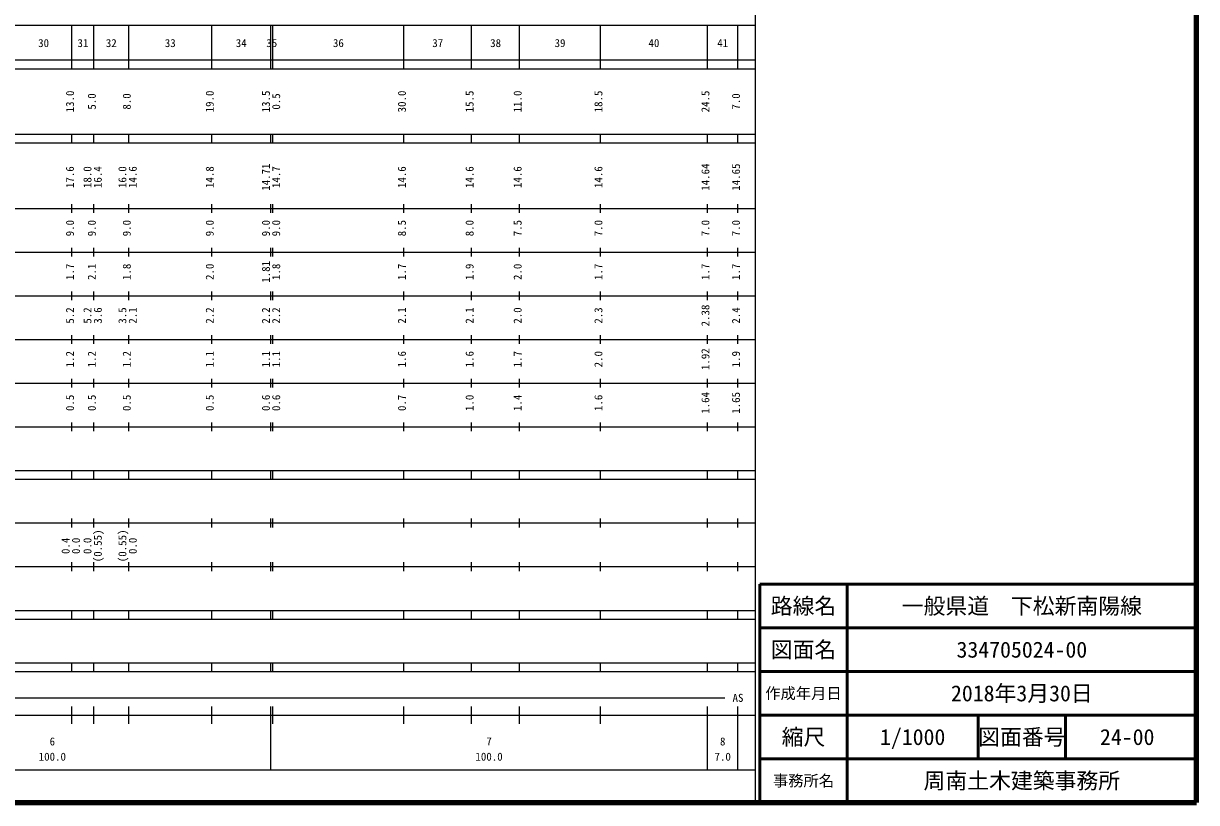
# Model space of a CAD drawing. Units: millimetres on the paper, enlarged 1000 times. Extents: x 40000 to 680000, y 20000 to 380000.
# Drawn here: x 411387 to 680000, y 20000 to 198357 of the extents above; entities that cross this region are included whole.
import ezdxf
from ezdxf.enums import TextEntityAlignment as Align

# ---------------------------------------------------------------- set-up
doc = ezdxf.new("R2010")
doc.units = ezdxf.units.MM
doc.header["$LTSCALE"] = 1000
for name, color, linetype, lineweight in [('M-TTL', 2, 'Continuous', 140), ('M-TTL-BAND', 7, 'Continuous', 25), ('M-TTL-FRAM', 2, 'Continuous', 50), ('M-TTL-LINE', 7, 'Continuous', 50)]:
    doc.layers.add(name, color=color, linetype=linetype, lineweight=lineweight)
doc.layers.add('M-TTL-TXT', color=7, linetype='Continuous')
doc.styles.add('ＭＳ ゴシック', font='')
doc.styles.get('ＭＳ ゴシック').set_extended_font_data('MS Gothic')

msp = doc.modelspace()

# ---------------------------------------------------------------- linework, layer by layer
at = {"layer": 'M-TTL'}
for p, q in [((680000, 20000), (680000, 380000)), ((40000, 20000), (680000, 20000))]:
    msp.add_line(p, q, dxfattribs=at)
at = {"layer": 'M-TTL-BAND'}
for p, q in [((579000, 20000), (579000, 370000)), ((68000, 198000), (579000, 198000)), ((422500, 188000), (422500, 198000)), ((427500, 188000), (427500, 198000)), ((435500, 188000), (435500, 198000)), ((454500, 188000), (454500, 198000)), ((468000, 188000), (468000, 198000)), ((468500, 188000), (468500, 198000)), ((498500, 188000), (498500, 198000)), ((514000, 188000), (514000, 198000)), ((525000, 188000), (525000, 198000)), ((543500, 188000), (543500, 198000)), ((568000, 188000), (568000, 198000)), ((575000, 188000), (575000, 198000)), ((40000, 190000), (579000, 190000)), ((40000, 188000), (579000, 188000)), ((40000, 173000), (579000, 173000)), ((422500, 171000), (422500, 173000)), ((427500, 171000), (427500, 173000)), ((435500, 171000), (435500, 173000)), ((454500, 171000), (454500, 173000)), ((468000, 171000), (468000, 173000)), ((468500, 171000), (468500, 173000)), ((498500, 171000), (498500, 173000)), ((514000, 171000), (514000, 173000)), ((525000, 171000), (525000, 173000)), ((543500, 171000), (543500, 173000)), ((568000, 171000), (568000, 173000)), ((575000, 171000), (575000, 173000)), ((40000, 171000), (579000, 171000)), ((40000, 156000), (579000, 156000)), ((422500, 155000), (422500, 157000)), ((427500, 155000), (427500, 157000)), ((435500, 155000), (435500, 157000)), ((454500, 155000), (454500, 157000)), ((468000, 155000), (468000, 157000)), ((468500, 155000), (468500, 157000)), ((498500, 155000), (498500, 157000)), ((514000, 155000), (514000, 157000)), ((525000, 155000), (525000, 157000)), ((543500, 155000), (543500, 157000)), ((568000, 155000), (568000, 157000)), ((575000, 155000), (575000, 157000)), ((46000, 146000), (579000, 146000)), ((422500, 145000), (422500, 147000)), ((427500, 145000), (427500, 147000)), ((435500, 145000), (435500, 147000)), ((454500, 145000), (454500, 147000)), ((468000, 145000), (468000, 147000)), ((468500, 145000), (468500, 147000)), ((498500, 145000), (498500, 147000)), ((514000, 145000), (514000, 147000)), ((525000, 145000), (525000, 147000)), ((543500, 145000), (543500, 147000)), ((568000, 145000), (568000, 147000)), ((575000, 145000), (575000, 147000)), ((422500, 135000), (422500, 137000)), ((427500, 135000), (427500, 137000)), ((435500, 135000), (435500, 137000)), ((454500, 135000), (454500, 137000)), ((468000, 135000), (468000, 137000)), ((468500, 135000), (468500, 137000)), ((498500, 135000), (498500, 137000)), ((514000, 135000), (514000, 137000)), ((525000, 135000), (525000, 137000)), ((543500, 135000), (543500, 137000)), ((568000, 135000), (568000, 137000)), ((575000, 135000), (575000, 137000)), ((52000, 136000), (579000, 136000)), ((422500, 125000), (422500, 127000)), ((427500, 125000), (427500, 127000)), ((435500, 125000), (435500, 127000)), ((454500, 125000), (454500, 127000)), ((468000, 125000), (468000, 127000)), ((468500, 125000), (468500, 127000)), ((498500, 125000), (498500, 127000)), ((514000, 125000), (514000, 127000)), ((525000, 125000), (525000, 127000)), ((543500, 125000), (543500, 127000)), ((568000, 125000), (568000, 127000)), ((575000, 125000), (575000, 127000)), ((46000, 126000), (579000, 126000)), ((52000, 116000), (579000, 116000)), ((422500, 115000), (422500, 117000)), ((427500, 115000), (427500, 117000)), ((435500, 115000), (435500, 117000)), ((454500, 115000), (454500, 117000)), ((468000, 115000), (468000, 117000)), ((468500, 115000), (468500, 117000)), ((498500, 115000), (498500, 117000)), ((514000, 115000), (514000, 117000)), ((525000, 115000), (525000, 117000)), ((543500, 115000), (543500, 117000)), ((568000, 115000), (568000, 117000)), ((575000, 115000), (575000, 117000)), ((46000, 106000), (579000, 106000)), ((422500, 105000), (422500, 107000)), ((427500, 105000), (427500, 107000)), ((435500, 105000), (435500, 107000)), ((454500, 105000), (454500, 107000)), ((468000, 105000), (468000, 107000)), ((468500, 105000), (468500, 107000)), ((498500, 105000), (498500, 107000)), ((514000, 105000), (514000, 107000)), ((525000, 105000), (525000, 107000)), ((543500, 105000), (543500, 107000)), ((568000, 105000), (568000, 107000)), ((575000, 105000), (575000, 107000)), ((40000, 96000), (579000, 96000)), ((422500, 94000), (422500, 96000)), ((427500, 94000), (427500, 96000)), ((435500, 94000), (435500, 96000)), ((454500, 94000), (454500, 96000)), ((468000, 94000), (468000, 96000)), ((468500, 94000), (468500, 96000)), ((498500, 94000), (498500, 96000)), ((514000, 94000), (514000, 96000)), ((525000, 94000), (525000, 96000)), ((543500, 94000), (543500, 96000)), ((568000, 94000), (568000, 96000)), ((575000, 94000), (575000, 96000)), ((40000, 94000), (579000, 94000)), ((49000, 84000), (579000, 84000)), ((422500, 83000), (422500, 85000)), ((427500, 83000), (427500, 85000)), ((435500, 83000), (435500, 85000)), ((454500, 83000), (454500, 85000)), ((468000, 83000), (468000, 85000)), ((468500, 83000), (468500, 85000)), ((498500, 83000), (498500, 85000)), ((514000, 83000), (514000, 85000)), ((525000, 83000), (525000, 85000)), ((543500, 83000), (543500, 85000)), ((568000, 83000), (568000, 85000)), ((575000, 83000), (575000, 85000)), ((40000, 74000), (579000, 74000)), ((422500, 73000), (422500, 75000)), ((427500, 73000), (427500, 75000)), ((435500, 73000), (435500, 75000)), ((454500, 73000), (454500, 75000)), ((468000, 73000), (468000, 75000)), ((468500, 73000), (468500, 75000)), ((498500, 73000), (498500, 75000)), ((514000, 73000), (514000, 75000)), ((525000, 73000), (525000, 75000)), ((543500, 73000), (543500, 75000)), ((568000, 73000), (568000, 75000)), ((575000, 73000), (575000, 75000)), ((40000, 64000), (579000, 64000)), ((40000, 62000), (579000, 62000)), ((422500, 62000), (422500, 64000)), ((427500, 62000), (427500, 64000)), ((435500, 62000), (435500, 64000)), ((454500, 62000), (454500, 64000)), ((468000, 62000), (468000, 64000)), ((468500, 62000), (468500, 64000)), ((498500, 62000), (498500, 64000)), ((514000, 62000), (514000, 64000)), ((525000, 62000), (525000, 64000)), ((543500, 62000), (543500, 64000)), ((568000, 62000), (568000, 64000)), ((575000, 62000), (575000, 64000)), ((40000, 52000), (579000, 52000)), ((422500, 50000), (422500, 52000)), ((427500, 50000), (427500, 52000)), ((435500, 50000), (435500, 52000)), ((454500, 50000), (454500, 52000)), ((468000, 50000), (468000, 52000)), ((468500, 50000), (468500, 52000)), ((498500, 50000), (498500, 52000)), ((514000, 50000), (514000, 52000)), ((525000, 50000), (525000, 52000)), ((543500, 50000), (543500, 52000)), ((568000, 50000), (568000, 52000)), ((575000, 50000), (575000, 52000)), ((40000, 50000), (579000, 50000)), ((71000, 44000), (572000, 44000)), ((422500, 38000), (422500, 42000)), ((427500, 38000), (427500, 42000)), ((435500, 38000), (435500, 42000)), ((454500, 38000), (454500, 42000)), ((468000, 27500), (468000, 42000)), ((468500, 38000), (468500, 42000)), ((498500, 38000), (498500, 42000)), ((514000, 38000), (514000, 42000)), ((525000, 38000), (525000, 42000)), ((543500, 38000), (543500, 42000)), ((568000, 27500), (568000, 42000)), ((575000, 27500), (575000, 42000)), ((40000, 40000), (579000, 40000)), ((68000, 27500), (579000, 27500))]:
    msp.add_line(p, q, dxfattribs=at)
at = {"layer": 'M-TTL-FRAM'}
for p, q in [((680000, 70000), (580000, 70000)), ((580000, 70000), (580000, 20000))]:
    msp.add_line(p, q, dxfattribs=at)
at = {"layer": 'M-TTL-LINE'}
for p, q in [((600000, 70000), (600000, 20000)), ((680000, 60000), (580000, 60000)), ((680000, 50000), (580000, 50000)), ((680000, 40000), (580000, 40000)), ((630000, 40000), (630000, 30000)), ((650000, 40000), (650000, 30000)), ((680000, 30000), (580000, 30000))]:
    msp.add_line(p, q, dxfattribs=at)

# ---------------------------------------------------------------- texts
at = {"layer": 'M-TTL-BAND', "style": 'ＭＳ ゴシック'}
for s, p in [('30', (416000, 192405)), ('31', (425000, 192405)), ('32', (431500, 192405)), ('33', (445000, 192405)), ('34', (461250, 192405)), ('35', (468250, 192405)), ('36', (483500, 192405)), ('37', (506250, 192405)), ('38', (519500, 192405)), ('39', (534250, 192405)), ('40', (555750, 192405)), ('41', (571500, 192405)), ('AS', (575000, 42500)), ('6', (418000, 32523)), ('7', (518000, 32523)), ('8', (571500, 32523)), ('100.0', (418000, 29033)), ('100.0', (518000, 29033)), ('7.0', (571500, 29033))]:
    msp.add_text(s, height=1833, dxfattribs=at).set_placement(p, align=Align.BOTTOM_CENTER)
for s, p in [('13.0', (423500, 180500)), ('19.0', (455500, 180500)), ('13.5', (468369, 180500)), ('30.0', (499500, 180500)), ('15.5', (515000, 180500)), ('11.0', (526000, 180500)), ('18.5', (544500, 180500)), ('24.5', (569000, 180500)), ('5.0', (428500, 180500)), ('8.0', (436500, 180500)), ('0.5', (470711, 180500)), ('7.0', (576000, 180500)), ('17.6', (423500, 163174)), ('18.0', (427500, 163174)), ('16.4', (429870, 163174)), ('16.0', (435500, 163174)), ('14.6', (437870, 163174)), ('14.8', (455500, 163174)), ('14.71', (468369, 163174)), ('14.7', (470711, 163174)), ('14.6', (499500, 163174)), ('14.6', (515000, 163174)), ('14.6', (526000, 163174)), ('14.6', (544500, 163174)), ('14.64', (569000, 163174)), ('14.65', (576000, 163174)), ('9.0', (423500, 151500)), ('9.0', (428500, 151500)), ('9.0', (436500, 151500)), ('9.0', (455500, 151500)), ('9.0', (468369, 151500)), ('9.0', (470711, 151500)), ('8.5', (499500, 151500)), ('8.0', (515000, 151500)), ('7.5', (526000, 151500)), ('7.0', (544500, 151500)), ('7.0', (569000, 151500)), ('7.0', (576000, 151500)), ('1.7', (423500, 141500)), ('2.1', (428500, 141500)), ('1.8', (436500, 141500)), ('2.0', (455500, 141500)), ('1.81', (468369, 141500)), ('1.8', (470711, 141500)), ('1.7', (499500, 141500)), ('1.9', (515000, 141500)), ('2.0', (526000, 141500)), ('1.7', (544500, 141500)), ('1.7', (569000, 141500)), ('1.7', (576000, 141500)), ('5.2', (423500, 131500)), ('5.2', (427500, 131500)), ('3.6', (429870, 131500)), ('3.5', (435500, 131500)), ('2.1', (437870, 131500)), ('2.2', (455500, 131500)), ('2.2', (468369, 131500)), ('2.2', (470711, 131500)), ('2.1', (499500, 131500)), ('2.1', (515000, 131500)), ('2.0', (526000, 131500)), ('2.3', (544500, 131500)), ('2.38', (569000, 131500)), ('2.4', (576000, 131500)), ('1.92', (569000, 121500)), ('1.2', (423500, 121500)), ('1.2', (428500, 121500)), ('1.2', (436500, 121500)), ('1.1', (455500, 121500)), ('1.1', (468369, 121500)), ('1.1', (470711, 121500)), ('1.6', (499500, 121500)), ('1.6', (515000, 121500)), ('1.7', (526000, 121500)), ('2.0', (544500, 121500)), ('1.9', (576000, 121500)), ('0.5', (423500, 111500)), ('0.5', (428500, 111500)), ('0.5', (436500, 111500)), ('0.5', (455500, 111500)), ('0.6', (468369, 111500)), ('0.6', (470711, 111500)), ('0.7', (499500, 111500)), ('1.0', (515000, 111500)), ('1.4', (526000, 111500)), ('1.6', (544500, 111500)), ('1.64', (569000, 111500)), ('1.65', (576000, 111500)), ('(0.55)', (429870, 78764)), ('(0.55)', (435500, 78764)), ('0.4', (422500, 78764)), ('0.0', (424870, 78764)), ('0.0', (427500, 78764)), ('0.0', (437870, 78764))]:
    msp.add_text(s, height=1833, rotation=90, dxfattribs=at).set_placement(p, align=Align.BOTTOM_CENTER)
at = {"layer": 'M-TTL-TXT', "style": 'ＭＳ ゴシック'}
for s, height, p in [('路線名', 3666, (590000, 65000)), ('路線名', 3666, (590000, 65000)), ('一般県道\u3000下松新南陽線', 3666, (640000, 65000)), ('図面名', 3666, (590000, 55000)), ('図面名', 3666, (590000, 55000)), ('334705024-00', 3666, (640000, 55000)), ('作成年月日', 2566, (590000, 45000)), ('作成年月日', 2566, (590000, 45000)), ('2018年3月30日', 3666, (640000, 45000)), ('縮尺', 3666, (590000, 35000)), ('縮尺', 3666, (590000, 35000)), ('1/1000', 3666, (615000, 35000)), ('図面番号', 3666, (640000, 35000)), ('図面番号', 3666, (640000, 35000)), ('24-00', 3666, (664125, 35000)), ('周南土木建築事務所', 3666, (640000, 25000)), ('事務所名', 2566, (590000, 25000)), ('事務所名', 2566, (590000, 25000))]:
    msp.add_text(s, height=height, dxfattribs=at).set_placement(p, align=Align.MIDDLE_CENTER)

doc.saveas('drawing.dxf')
